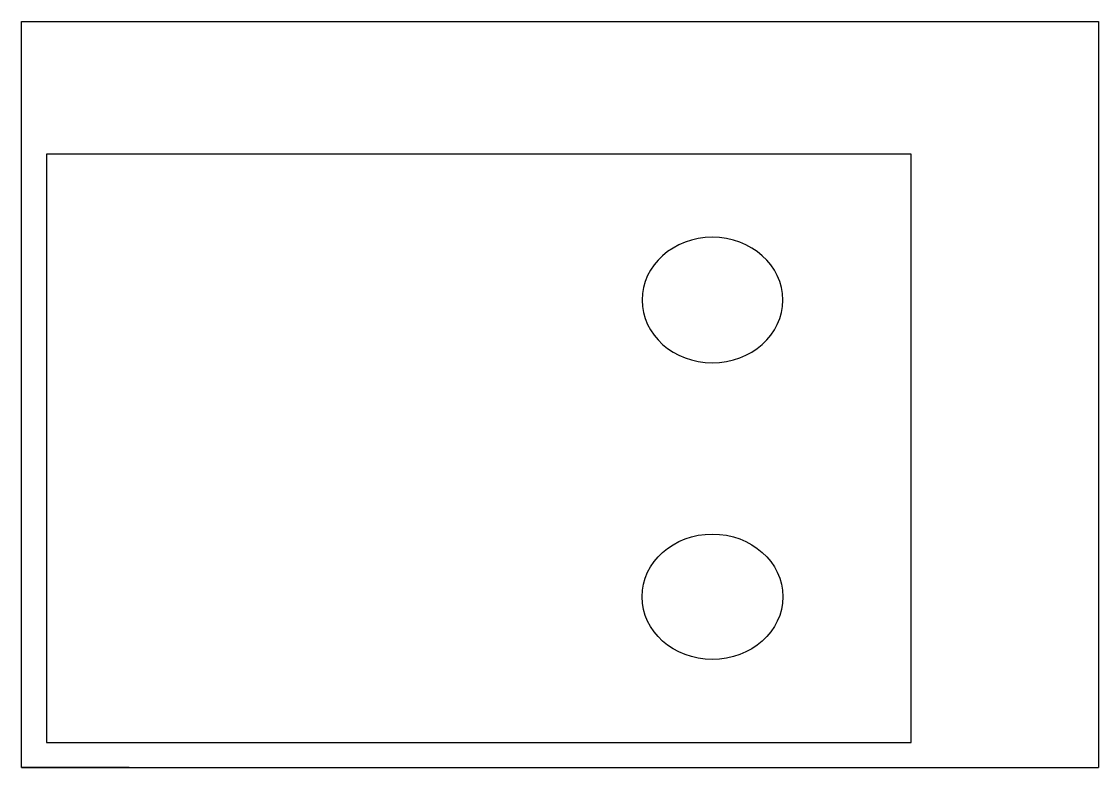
# Model space of a CAD drawing. Header units: millimetres. Extents: x 0 to 1300, y 0 to 900.
import ezdxf

# ---------------------------------------------------------------- set-up
doc = ezdxf.new("R2010")
doc.units = ezdxf.units.MM
doc.header["$MEASUREMENT"] = 0
doc.layers.add('Limits', color=82, linetype='Continuous')

msp = doc.modelspace()

# ---------------------------------------------------------------- linework, layer by layer
for p, q in [((0, 0), (0, 900)), ((0, 900), (1300, 900)), ((1300, 900), (1300, 0)), ((30, 740), (30, 30)), ((1074, 740), (30, 740)), ((1074, 30), (1074, 740)), ((30, 30), (1074, 30)), ((0, 0), (1300, 0))]:
    msp.add_line(p, q)
at = {"extrusion": (0, 0, -1)}
msp.add_ellipse((834, 564), major_axis=(-85, 0), ratio=0.890162, dxfattribs=at)
msp.add_ellipse((834, 206), major_axis=(-85, 0), ratio=0.890162)
at = {"layer": 'Limits'}
msp.add_line((130, 0), (0, 0), dxfattribs=at)

doc.saveas('drawing.dxf')
